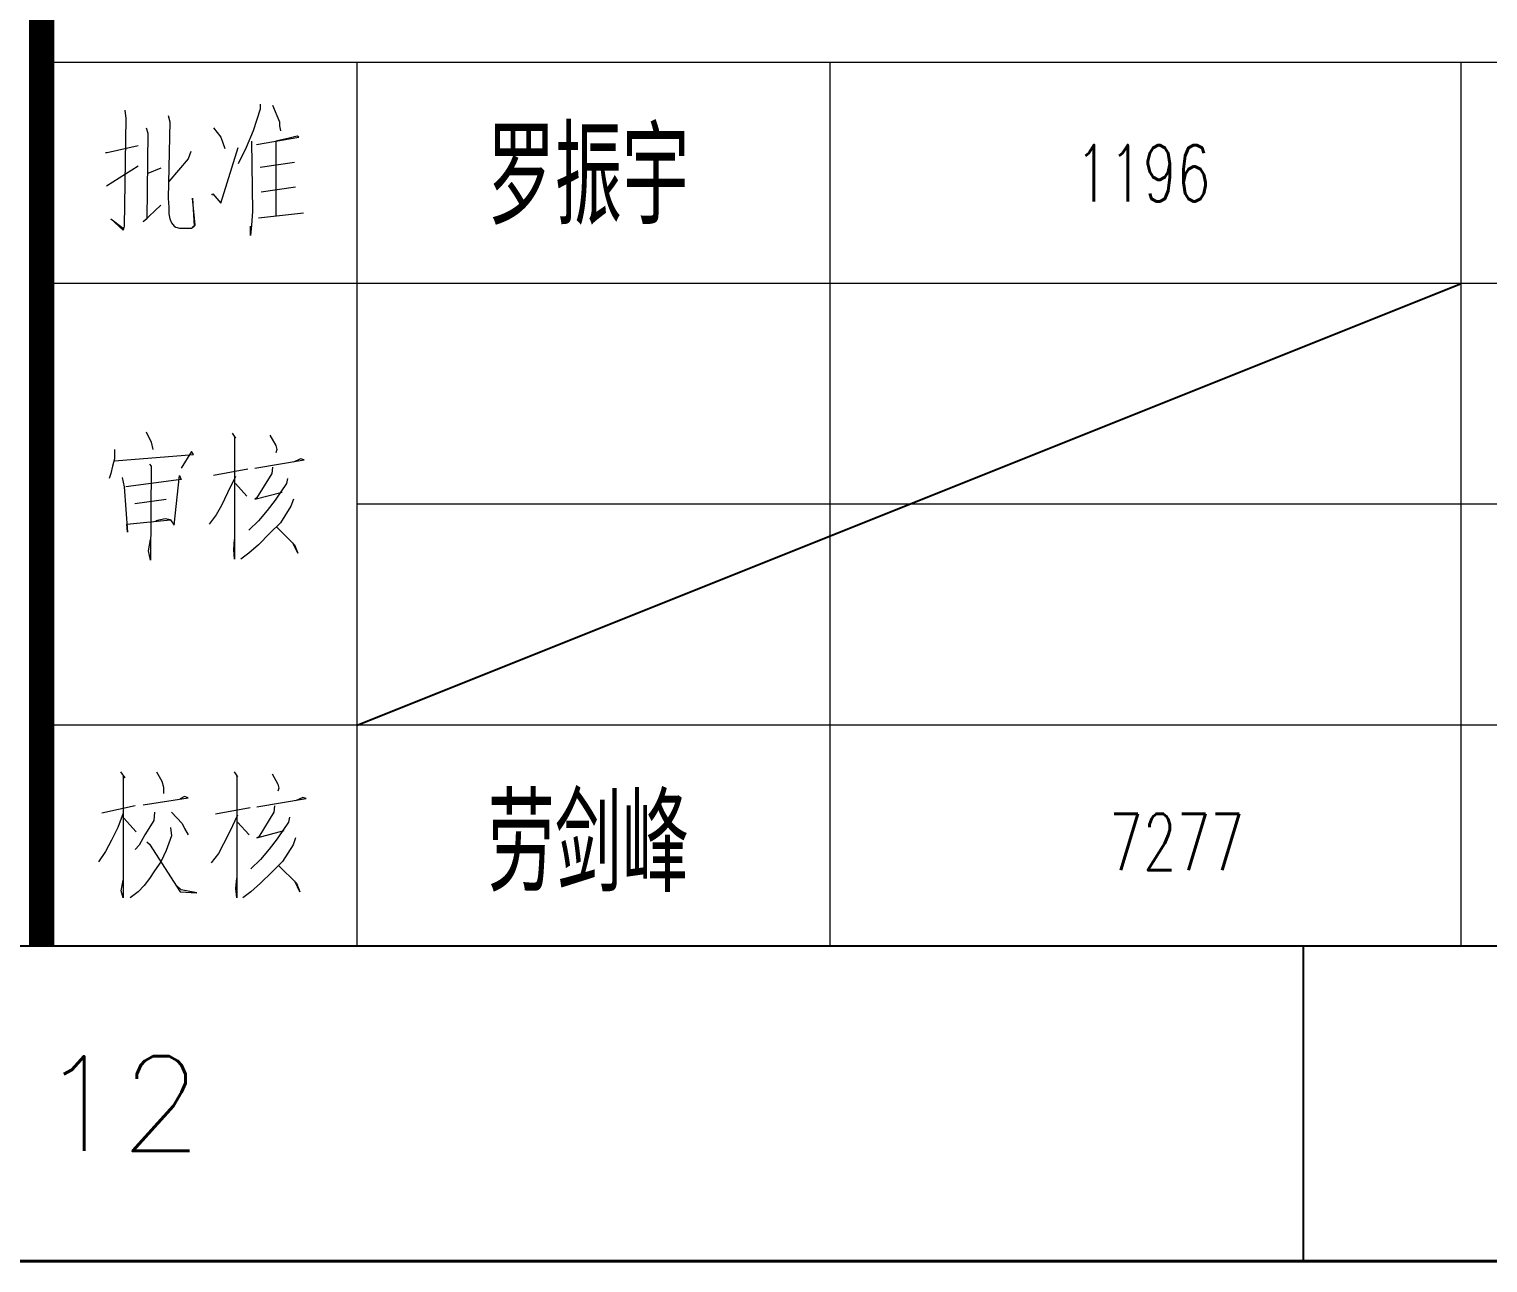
# Model space of a CAD drawing. Header units: millimetres. Extents: x 172649 to 472543, y 238332 to 449264.
# Drawn here: x 401380 to 406004, y 389834 to 393745 of the extents above; entities that cross this region are included whole.
import ezdxf
from ezdxf.enums import TextEntityAlignment as Align

# ---------------------------------------------------------------- set-up
doc = ezdxf.new("R2010")
doc.units = ezdxf.units.MM
doc.header["$LTSCALE"] = 1000
doc.layers.add('PUB_HATCH', color=8, linetype='Continuous')
doc.layers.add('PUB_TEXT', color=7, linetype='Continuous')
doc.layers.add('层 1', color=7, linetype='Continuous', lineweight=0)
doc.styles.add('HZ', font='geditxt.shx', dxfattribs={"width": 0.75, "bigfont": 'hzfs_1.shx'})
doc.styles.get("Standard").update_dxf_attribs({"font": 'txt', "bigfont": 'gbcbig.shx'})

# ---------------------------------------------------------------- blocks, each defined once
blk = doc.blocks.new('A$C2473133A')
at = {"color": 2}
for p, q in [((18040, 2800), (40, 2800)), ((1040, 0), (1040, 2800)), ((2540, 0), (2540, 2800)), ((4540, 0), (4540, 2800)), ((9040, 2100), (40, 2100)), ((18040, 1400), (1040, 1400)), ((18040, 700), (40, 700))]:
    blk.add_line(p, q, dxfattribs=at)
at = {"color": 7}
blk.add_line((18040, 0), (40, 0), dxfattribs=at)
at = {"color": 2, "const_width": 80}
blk.add_lwpolyline([(40, 0), (40, 4000)], dxfattribs=at)
at = {"color": 7, "lineweight": 0}
for points in [[(303.1, 2648.9), (306.3, 2623), (300.8, 2281.9), (297.6, 2268.5), (259.2, 2304.6), (297.6, 2275.6)], [(732.1, 2668.5), (732.1, 2652.8), (710.1, 2583.8), (688.2, 2531.2), (663.1, 2478.7)], [(771.3, 2665.3), (794, 2612.8), (794, 2600.2), (796.4, 2583.8)], [(370.6, 2593.2), (376, 2576.7), (372.9, 2304.6), (361.9, 2295.2), (417.6, 2347.7)], [(440.3, 2632.4), (445.8, 2612.8), (440.3, 2370.5), (442.7, 2340.7), (442.7, 2321.1), (445.8, 2304.6), (451.3, 2292.1), (459.2, 2281.9), (465.4, 2278.7), (476.4, 2275.6), (487.4, 2275.6), (514.8, 2275.6), (523.5, 2281.9), (526.6, 2285), (518, 2370.5), (523.5, 2281.9), (518, 2278.7)], [(584.6, 2593.2), (607.4, 2564.2), (620.7, 2528.1)], [(704.6, 2550.8), (707.8, 2328.1), (704.6, 2285), (701.5, 2252.1), (701.5, 2281.9)], [(721.1, 2540.6), (855.2, 2564.2), (849.7, 2567.3), (824.6, 2560.2), (782.3, 2550.8), (782.3, 2314.8)], [(241.9, 2514.8), (247.4, 2514.8), (345.5, 2537.5)], [(512.5, 2517.9), (503.9, 2495.2), (442.7, 2423)], [(579.2, 2379.9), (582.3, 2383.8), (607.4, 2354), (663.1, 2531.2)], [(245.1, 2409.7), (345.5, 2472.4)], [(417.6, 2465.4), (376, 2448.9)], [(732.1, 2468.5), (841.1, 2485)], [(735.2, 2390.1), (844.2, 2406.5)], [(726.6, 2307.7), (869.3, 2324.2)], [(370.6, 1629.4), (387, 1596.5), (392.5, 1573.7)], [(643.5, 1625.5), (654.4, 1609.8), (651.3, 1612.9), (651.3, 1225.5), (648.9, 1255.3), (651.3, 1288.3)], [(763.4, 1619.2), (782.3, 1586.3), (785.4, 1573.7), (782.3, 1563.5)], [(270.2, 1573.7), (270.2, 1543.9), (264.7, 1521.2), (259.2, 1497.7), (253.7, 1481.2)], [(270.2, 1537.7), (521.1, 1557.3), (514.8, 1566.7), (481.9, 1514.1)], [(381.5, 1527.5), (387, 1521.2), (384.7, 1222.4), (378.4, 1252.2), (384.7, 1288.3)], [(715.6, 1514.1), (871.7, 1540.8), (860.7, 1543.9), (837.9, 1533.7)], [(295.3, 1485.1), (300.8, 1455.3), (311.7, 1311), (309.4, 1336.9), (448.2, 1350.2), (431.7, 1353.4), (401.1, 1347.1)], [(448.2, 1350.2), (459.2, 1333.8), (476.4, 1491.4), (481.9, 1478.1), (306.3, 1455.3)], [(654.4, 1488.2), (629.3, 1435.7), (609.7, 1396.5), (593.3, 1366.7), (570.5, 1336.9)], [(693.6, 1511), (584.6, 1491.4)], [(819.1, 1481.2), (816, 1465.5), (782.3, 1416.1), (779.9, 1413), (754.8, 1380), (726.6, 1347.1), (696, 1317.3)], [(771.3, 1517.3), (768.9, 1497.7), (721.1, 1419.2), (715.6, 1416.1), (801.9, 1438.8)], [(654.4, 1465.5), (690.5, 1425.5)], [(334.5, 1402.8), (434.1, 1416.1)], [(837.9, 1416.1), (830.1, 1393.4), (796.4, 1340.8), (763.4, 1307.9), (726.6, 1271.8), (696, 1245.1), (670.9, 1225.5)], [(785.4, 1327.5), (841.1, 1271.8), (852.1, 1245.1), (835.6, 1278.1)], [(289.5, 551.9), (303.6, 532.3), (298.1, 538.6), (298.1, 152), (291.8, 174.7), (298.1, 207.7)], [(404, 551.9), (420.5, 522.1), (425.9, 502.5), (425.9, 482.9)], [(650, 551.9), (661, 536.3), (657.9, 539.4), (657.9, 152), (655.5, 181.8), (657.9, 214.7)], [(770, 545.7), (788.8, 512.7), (792, 500.2), (788.8, 490)], [(361.6, 446.9), (503.6, 469.6), (492.6, 473.5), (478.5, 466.5)], [(722.2, 440.6), (878.2, 467.2), (867.3, 470.4), (844.5, 460.2)], [(298.1, 421), (280.9, 374.7), (261.3, 335.5), (242.4, 299.4), (219.7, 266.5)], [(336.5, 443.7), (230.7, 421)], [(397.7, 424.1), (395.4, 397.5), (367.1, 352), (348.3, 319), (336.5, 305.7)], [(451, 424.1), (484.8, 388), (492.6, 371.6), (503.6, 352)], [(700.2, 437.4), (591.2, 417.8)], [(777.9, 443.7), (775.5, 424.1), (727.7, 345.7), (722.2, 342.6), (808.4, 365.3)], [(300.5, 404.5), (339.7, 361.4)], [(447.9, 374.7), (451, 348.8), (434.6, 302.6), (417.3, 266.5), (397.7, 237.5), (381.2, 213.9), (364.8, 191.2), (345.2, 171.6), (320.1, 152)], [(661, 414.7), (635.9, 362.2), (616.3, 323), (599.8, 293.2), (577.1, 263.4)], [(661, 392), (697.1, 352)], [(825.7, 407.6), (822.6, 392), (788.8, 342.6), (786.5, 339.4), (761.4, 306.5), (733.2, 273.5), (702.6, 243.7)], [(373.4, 329.2), (381.2, 322.2), (478.5, 171.6), (531.8, 168.5), (481.6, 177.9), (467.5, 191.2)], [(844.5, 342.6), (836.7, 319.8), (803, 267.3), (770, 234.3), (733.2, 198.3), (702.6, 171.6), (677.5, 152)], [(792, 253.9), (847.6, 198.3), (858.6, 171.6), (842.2, 204.5)]]:
    blk.add_lwpolyline(points, dxfattribs=at)
at = {"layer": 'PUB_HATCH'}
blk.add_line((1040, 700), (4540, 2100), dxfattribs=at)
at = {"layer": 'PUB_TEXT', "style": 'HZ', "width": 0.7}
for s, height, p in [('罗振宇', 304.25, (1453.7, 2286.4)), ('1196', 178.56, (3316.8, 2360)), ('劳剑峰', 304.25, (1453.7, 170.9)), ('7277', 178.56, (3423.9, 240.4))]:
    blk.add_text(s, height=height, dxfattribs=at).set_placement(p)
blk = doc.blocks.new('GEDI_WK_A11')
at = {"color": 3}
blk.add_line((900, 0), (900, 10), dxfattribs=at)
blk.add_lwpolyline([(0, 0, 0.1, 0.1, 0), (1050, 0, 0.1, 0.1, 0), (1050, 594, 0.1, 0.1, 0), (0, 594, 0.1, 0.1, 0)], format="xyseb", close=True, dxfattribs=at)
blk.add_lwpolyline([(25, 10), (1040, 10), (1040, 584), (25, 584)], close=True, dxfattribs=at)
blk.add_text('12', height=3, dxfattribs=at).set_placement((862.5, 5), align=Align.MIDDLE)

msp = doc.modelspace()

# ---------------------------------------------------------------- block references
at = {"xscale": 100, "yscale": 100, "zscale": 100}
msp.add_blockref('GEDI_WK_A11', (315419.8, 389838.8), dxfattribs=at)
at = {"layer": '层 1'}
msp.add_blockref('A$C2473133A', (401379.8, 390838.8), dxfattribs=at)

doc.saveas('drawing.dxf')
